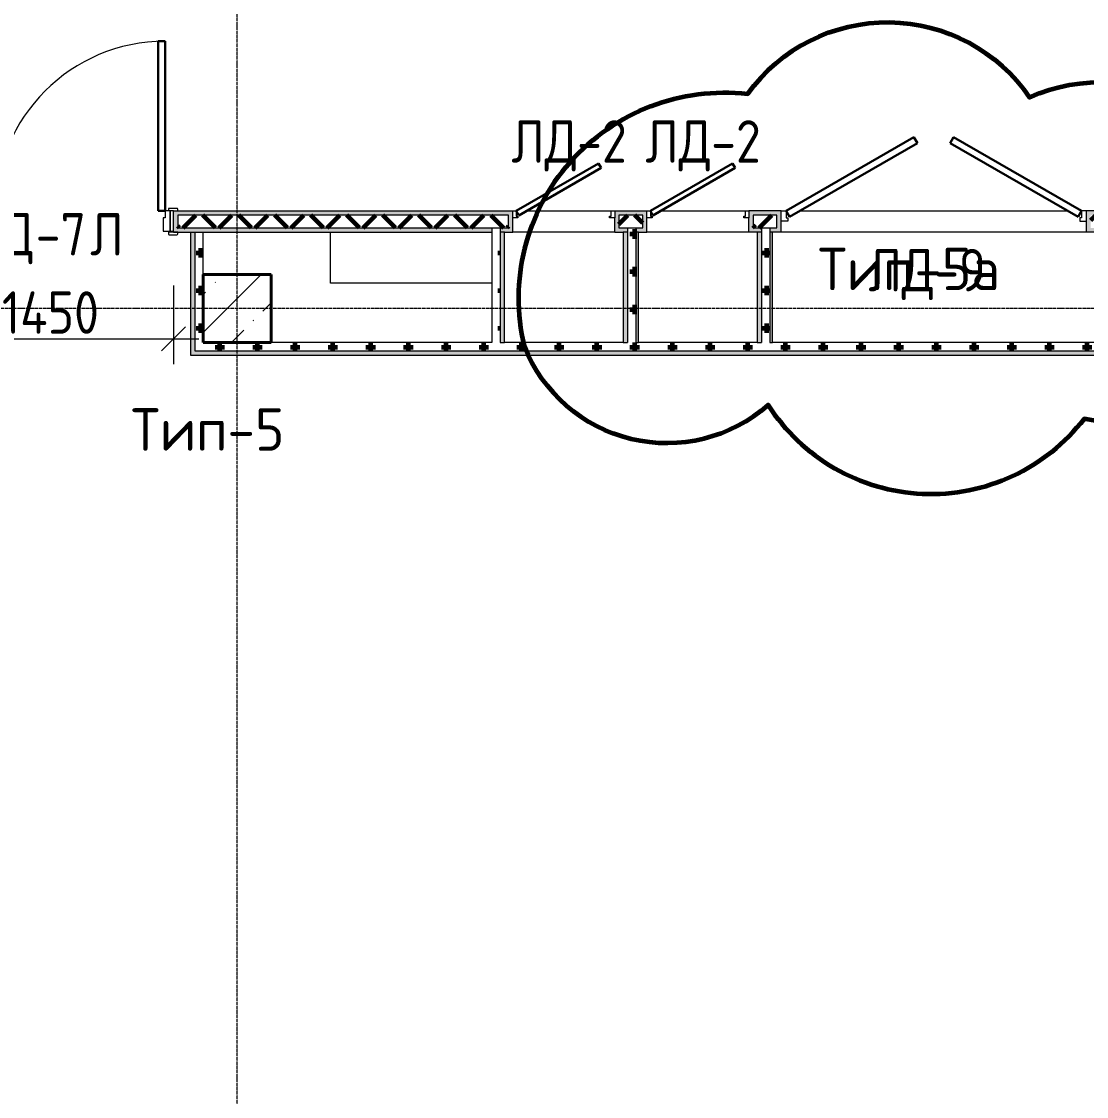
# Model space of a CAD drawing. Header units: millimetres. Extents: x -60946 to 138510, y -262288 to 24501.
# Drawn here: x 26539 to 32814, y -255952 to -249617 of the extents above; entities that cross this region are included whole.
import ezdxf

# ---------------------------------------------------------------- set-up
doc = ezdxf.new("R2010")
doc.units = ezdxf.units.MM
doc.linetypes.add('ADSK_Линия сетки', pattern=[25, 20, -2.5, 0, -2.5])
for name, color, linetype, lineweight in [('2)Тип-2', 3, 'Continuous', 60), ('2)Тип-5', 1, 'Continuous', 60), ('Двери', 7, 'Continuous', 9), ('Марки дверей', 7, 'Continuous', 20), ('Несущие колонны', 7, 'Continuous', 18), ('Оси', 7, 'Continuous', 9), ('Перекрытие', 7, 'Continuous', 18), ('Размеры', 7, 'Continuous', 9), ('Стены внутренние', 7, 'Continuous', 18), ('Стены несущие', 7, 'Continuous', 30), ('Стены отделка', 7, 'Continuous', 30), ('Стены штриховка', 7, 'Continuous', 9)]:
    doc.layers.add(name, color=color, linetype=linetype, lineweight=lineweight)
doc.styles.add('GOST Common_2', font='', dxfattribs={"width": 0.9, "height": 250})
doc.styles.add('GOST Common_4', font='', dxfattribs={"height": 250})
doc.styles.get('GOST Common_2').set_extended_font_data('GOST Common')
doc.styles.get('GOST Common_4').set_extended_font_data('GOST Common')
doc.dimstyles.new('ADSK_Основной_2_5_мм', dxfattribs={"dimscale": 304.8, "dimtxt": 251.428749, "dimasz": 0.463911, "dimexe": 0.492126, "dimexo": 0.984252, "dimgap": 0.098425, "dimtad": 1, "dimrnd": 0.01, "dimdsep": 46, "dimtxsty": 'GOST Common_2', "dimblk1": 'OBLIQUE', "dimblk2": 'OBLIQUE', "dimsah": 1, "dimcen": 0.09, "dimdle": 0.492126, "dimazin": 2, "dimtfac": 1, "dimtdec": 4, "dimtix": 1, "dimtmove": 0, "dimatfit": 3, "dimfxl": 1, "dimtvp": 1, "dimtolj": 1, "dimtzin": 0, "dimlwd": 20, "dimlwe": 20, "dimarcsym": 2})
pattern_1 = [(0, (9.36, -250313.7), (111.125, 111.125), [55.562, -166.687]), (90, (37.14, -250341.49), (-111.125, 111.125), [55.562, -166.687])]

# ---------------------------------------------------------------- blocks, each defined once
blk = doc.blocks.new('ADSK_КолоннаЖБ_Прямоугольная - 400x400 мм-1807143-Маркировочный 5-й')
at = {"layer": 'Несущие колонны', "lineweight": 40}
for p, q in [((-200, 200), (200, 200)), ((-200, -200), (-200, 200)), ((200, 200), (200, -200)), ((200, -200), (-200, -200))]:
    blk.add_line(p, q, dxfattribs=at)
blk = doc.blocks.new('Дверь двупольная медицин облиц CPL - Д-7Л 1500х2300 Дверной блок двупольный_ левая актив_створка 3-2690925-Маркировочный 5-й')
at = {"layer": 'Двери', "lineweight": 30}
for p, q in [((675, 1062.5), (635, 1062.5)), ((635, 1062.5), (635, 62.5)), ((675, 62.5), (675, 1062.5)), ((-675, 412.5), (-635, 412.5)), ((-675, 62.5), (-675, 412.5)), ((-635, 412.5), (-635, 62.5)), ((-635, 62.5), (-675, 62.5)), ((635, 62.5), (675, 62.5))]:
    blk.add_line(p, q, dxfattribs=at)
at = {"layer": 'Двери'}
for p, q in [((-750, 72.5), (-750, 62.5)), ((-700, 77.5), (-745, 77.5)), ((-695, 62.5), (-695, 72.5)), ((695, 72.5), (695, 62.5)), ((745, 77.5), (700, 77.5)), ((750, 62.5), (750, 72.5)), ((-750, 62.5), (-725, 62.5)), ((-725, 62.5), (-705, 62.5)), ((-725, -57.5), (-725, 62.5)), ((-705, 62.5), (-675, 62.5)), ((-705, -57.5), (-705, 62.5)), ((-705, 62.5), (-705, -57.5)), ((-675, 62.5), (-675, 22.5)), ((-675, 22.5), (-665, 22.5)), ((-665, 22.5), (-665, -57.5)), ((675, 22.5), (665, 22.5)), ((665, 22.5), (665, -57.5)), ((705, 62.5), (675, 62.5)), ((675, 62.5), (675, 22.5)), ((705, -57.5), (705, 62.5)), ((725, 62.5), (705, 62.5)), ((705, 62.5), (705, -57.5)), ((725, -57.5), (725, 62.5)), ((725, 62.5), (750, 62.5)), ((-695, -62.5), (-750, -62.5)), ((-750, -62.5), (-750, -72.5)), ((-705, -57.5), (-725, -57.5)), ((-665, -57.5), (-705, -57.5)), ((-695, -72.5), (-695, -62.5)), ((665, -57.5), (705, -57.5)), ((750, -62.5), (695, -62.5)), ((695, -62.5), (695, -72.5)), ((705, -57.5), (725, -57.5)), ((750, -72.5), (750, -62.5)), ((-745, -77.5), (-700, -77.5)), ((700, -77.5), (745, -77.5))]:
    blk.add_line(p, q, dxfattribs=at)
for centre, radius, start, end in [((675, 62.5), 1000, 90, 180), ((-675, 62.5), 350, 360, 90), ((-745, 72.5), 5, 90, 180), ((-700, 72.5), 5, 360, 90), ((700, 72.5), 5, 90, 180), ((745, 72.5), 5, 360, 90), ((-745, -72.5), 5, 180, 270), ((-700, -72.5), 5, 270, 0), ((700, -72.5), 5, 180, 270), ((745, -72.5), 5, 270, 360)]:
    blk.add_arc(centre, radius, start, end, dxfattribs=at)
blk = doc.blocks.new('Дверь под отделку двупольная - ЛД-9 1800х2200 Дверной блок глухой под окраску-2858955-Маркировочный 5-й')
at = {"layer": 'Двери', "lineweight": 30}
for p, q in [((-870, 62.5), (-116.6, 497.5)), ((-96.6, 462.9), (-850, 27.9)), ((-116.6, 497.5), (-96.6, 462.9)), ((116.6, 497.5), (96.6, 462.9)), ((96.6, 462.9), (850, 27.9)), ((870, 62.5), (116.6, 497.5)), ((-850, 27.9), (-870, 62.5)), ((850, 27.9), (870, 62.5))]:
    blk.add_line(p, q, dxfattribs=at)
at = {"layer": 'Двери'}
for p, q in [((-900, 62.5), (-870, 62.5)), ((-900, 2.5), (-900, 62.5)), ((-860, 2.5), (-900, 2.5)), ((-870, 62.5), (-870, 22.5)), ((-870, 22.5), (-860, 22.5)), ((-860, 22.5), (-860, 2.5)), ((870, 22.5), (860, 22.5)), ((860, 22.5), (860, 2.5)), ((860, 2.5), (900, 2.5)), ((900, 62.5), (870, 62.5)), ((870, 62.5), (870, 22.5)), ((900, 2.5), (900, 62.5))]:
    blk.add_line(p, q, dxfattribs=at)
blk = doc.blocks.new('Дверь под отделку однопольная - ЛД-2 600х2000  Дверной блок однопольный глухой под окраску левый-2859481-Маркировочный 5-й')
at = {"layer": 'Двери', "lineweight": 30}
for p, q in [((-280, 62.5), (205, 342.5)), ((205, 342.5), (220, 316.5)), ((220, 316.5), (-265, 36.5)), ((-265, 36.5), (-280, 62.5))]:
    blk.add_line(p, q, dxfattribs=at)
at = {"layer": 'Двери'}
for p, q in [((-300, 62.5), (-280, 62.5)), ((-300, 22.5), (-300, 62.5)), ((-270, 22.5), (-300, 22.5)), ((-280, 62.5), (-280, 32.5)), ((-280, 32.5), (-270, 32.5)), ((-270, 32.5), (-270, 22.5)), ((270, 32.5), (280, 32.5)), ((270, 22.5), (270, 32.5)), ((300, 22.5), (270, 22.5)), ((280, 62.5), (300, 62.5)), ((280, 32.5), (280, 62.5)), ((300, 62.5), (300, 22.5))]:
    blk.add_line(p, q, dxfattribs=at)
blk = doc.blocks.new('_Oblique')
at = {"color": 0, "linetype": 'ByBlock', "lineweight": -2}
blk.add_line((-0.5, -0.5), (0.5, 0.5), dxfattribs=at)
blk = doc.blocks.new('*D6860')
at = {"layer": 'Defpoints', "color": 0, "transparency": 16777216}
for p in [(25984.4, -250873.7), (27434.4, -250873.7), (27434.4, -251487.4)]:
    blk.add_point(p, dxfattribs=at)
at = {"layer": 'Размеры', "color": 0, "lineweight": 20, "transparency": 16777216}
for p, q in [((25984.4, -251173.7), (25984.4, -251637.4)), ((27434.4, -251173.7), (27434.4, -251637.4)), ((25834.4, -251487.4), (27584.4, -251487.4))]:
    blk.add_line(p, q, dxfattribs=at)
at = {"layer": 'Размеры', "color": 0, "lineweight": 20, "transparency": 16777216, "xscale": 141.4, "yscale": 141.4, "zscale": 141.4, "rotation": 180}
blk.add_blockref('_Oblique', (25984.4, -251487.4), dxfattribs=at)
at = {"layer": 'Размеры', "color": 0, "lineweight": 20, "transparency": 16777216, "xscale": 141.4, "yscale": 141.4, "zscale": 141.4}
blk.add_blockref('_Oblique', (27434.4, -251487.4), dxfattribs=at)
at = {"layer": 'Размеры', "color": 0, "lineweight": 9, "transparency": 16777216, "insert": (26709.4, -251332.4), "char_height": 250, "width": 726.16, "attachment_point": 5, "style": 'GOST Common_2'}
blk.add_mtext('\\A1;1450', dxfattribs=at)

msp = doc.modelspace()

# ---------------------------------------------------------------- hatches: boundary and pattern name
at = {"layer": '2)Тип-2'}
h = msp.add_hatch(color=256, dxfattribs=at)
h.paths.add_polyline_path([(20959.3615, -250758.7359), (22659.3615, -250758.7359), (22659.3615, -250733.7359), (20959.3615, -250733.7359)])
h.paths.add_polyline_path([(16009.3615, -250758.7359), (19859.3615, -250758.7359), (19859.3615, -250733.7359), (16009.3615, -250733.7359)])
h.paths.add_polyline_path([(30989.3615, -250758.7359), (30989.3615, -250733.7359), (30849.3615, -250733.7359), (30849.3615, -250758.7359)])
h.paths.add_polyline_path([(27459.3615, -250758.7359), (29409.3615, -250758.7359), (29409.3615, -250733.7359), (27459.3615, -250733.7359)])
h.paths.add_polyline_path([(25362.8402, -250758.7359), (25959.3615, -250758.7359), (25959.3615, -250733.7359), (23759.3615, -250733.7359), (23759.3615, -250758.7359), (23918.9267, -250758.7359)])
h.paths.add_polyline_path([(30199.3615, -250758.7359), (30199.3615, -250733.7359), (30059.3615, -250733.7359), (30059.3615, -250758.7359)])
h.paths.add_polyline_path([(32839.3615, -250758.7359), (34434.3615, -250758.7359), (34434.3615, -250733.7359), (32839.3615, -250733.7359)])
h.paths.add_polyline_path([(36914.1487, -250758.7359), (40134.3615, -250758.7359), (40134.3615, -250733.7359), (34509.3615, -250733.7359), (34509.3615, -250758.7359)])
h = msp.add_hatch(color=256, dxfattribs=at)
h.paths.add_polyline_path([(32889.3615, -250858.7359), (32889.3615, -250833.7359), (32839.3615, -250833.7359), (32839.3615, -250733.7359), (32814.3615, -250733.7359), (32814.3615, -250858.7359), (32864.3615, -250858.7359)])
h.paths.add_polyline_path([(25814.3615, -250858.7359), (25984.3615, -250858.7359), (25984.3615, -250733.7359), (25959.3615, -250733.7359), (25959.3615, -250833.7359), (25789.3615, -250833.7359), (25789.3615, -250858.7359)])
h.paths.add_polyline_path([(27434.3615, -250858.7359), (29309.3615, -250858.7359), (29309.3615, -250833.7359), (27459.3615, -250833.7359), (27459.3615, -250733.7359), (27434.3615, -250733.7359), (27434.3615, -250853.7359)])
h.paths.add_polyline_path([(25362.8402, -250858.7359), (25739.3615, -250858.7359), (25739.3615, -250833.7359), (23909.3615, -250833.7359), (23909.3615, -250858.7359), (23918.9267, -250858.7359)])
h.paths.add_polyline_path([(29434.3615, -250858.7359), (29434.3615, -250733.7359), (29409.3615, -250733.7359), (29409.3615, -250833.7359), (29359.3615, -250833.7359), (29359.3615, -250858.7359), (29384.3615, -250858.7359)])
h.paths.add_polyline_path([(23859.3615, -250858.7359), (23859.3615, -250833.7359), (23759.3615, -250833.7359), (23759.3615, -250733.7359), (23734.3615, -250733.7359), (23734.3615, -250858.7359), (23834.3615, -250858.7359)])
h.paths.add_polyline_path([(32954.3615, -250858.7359), (38659.3615, -250858.7359), (38659.3615, -250833.7359), (32939.3615, -250833.7359), (32939.3615, -250858.7359)])
h.paths.add_polyline_path([(16009.3615, -250858.7359), (19709.3615, -250858.7359), (19709.3615, -250833.7359), (16009.3615, -250833.7359), (16009.3615, -250853.7359)])
h.paths.add_polyline_path([(22584.3615, -250858.7359), (22684.3615, -250858.7359), (22684.3615, -250733.7359), (22659.3615, -250733.7359), (22659.3615, -250833.7359), (22559.3615, -250833.7359), (22559.3615, -250858.7359)])
h.paths.add_polyline_path([(21059.3615, -250858.7359), (21059.3615, -250833.7359), (20959.3615, -250833.7359), (20959.3615, -250733.7359), (20934.3615, -250733.7359), (20934.3615, -250858.7359), (21034.3615, -250858.7359)])
h.paths.add_polyline_path([(30034.3615, -250858.7359), (30109.3615, -250858.7359), (30109.3615, -250833.7359), (30059.3615, -250833.7359), (30059.3615, -250733.7359), (30034.3615, -250733.7359), (30034.3615, -250773.7359)])
h.paths.add_polyline_path([(30224.3615, -250858.7359), (30224.3615, -250733.7359), (30199.3615, -250733.7359), (30199.3615, -250833.7359), (30159.3615, -250833.7359), (30159.3615, -250858.7359), (30174.3615, -250858.7359)])
h.paths.add_polyline_path([(19884.3615, -250858.7359), (19884.3615, -250733.7359), (19859.3615, -250733.7359), (19859.3615, -250833.7359), (19759.3615, -250833.7359), (19759.3615, -250858.7359), (19784.3615, -250858.7359)])
h.paths.add_polyline_path([(30964.3615, -250858.7359), (31014.3615, -250858.7359), (31014.3615, -250733.7359), (30989.3615, -250733.7359), (30989.3615, -250833.7359), (30949.3615, -250833.7359), (30949.3615, -250858.7359)])
h.paths.add_polyline_path([(22475.0131, -250858.7359), (22509.3615, -250858.7359), (22509.3615, -250833.7359), (21109.3615, -250833.7359), (21109.3615, -250858.7359)])
h.paths.add_polyline_path([(30899.3615, -250858.7359), (30899.3615, -250833.7359), (30849.3615, -250833.7359), (30849.3615, -250733.7359), (30824.3615, -250733.7359), (30824.3615, -250858.7359), (30874.3615, -250858.7359)])
h.paths.add_polyline_path([(40009.3615, -250858.7359), (40034.3615, -250858.7359), (40034.3615, -250833.7359), (38709.3615, -250833.7359), (38709.3615, -250858.7359), (39801.9758, -250858.7359)])
h = msp.add_hatch(dxfattribs=at)
h.set_pattern_fill('FP_4', color=256, style=0, pattern_type=2)
h.set_pattern_definition([(45, (9.36, -250313.7), (-106.066, 106.066), []), (135, (9.36, -250313.7), (-106.066, -106.066), [])])
h.paths.add_polyline_path([(16009.3615, -250833.7359), (19859.3615, -250833.7359), (19859.3615, -250758.7359), (16009.3615, -250758.7359)])
h.paths.add_polyline_path([(39801.9758, -250833.7359), (40109.3615, -250833.7359), (40109.3615, -250758.7359), (32839.3615, -250758.7359), (32839.3615, -250833.7359), (38709.3615, -250833.7359)])
h.paths.add_polyline_path([(20959.3615, -250833.7359), (22659.3615, -250833.7359), (22659.3615, -250758.7359), (20959.3615, -250758.7359)])
h.paths.add_polyline_path([(30949.3615, -250833.7359), (30989.3615, -250833.7359), (30989.3615, -250758.7359), (30849.3615, -250758.7359), (30849.3615, -250833.7359), (30899.3615, -250833.7359)])
h.paths.add_polyline_path([(30159.3615, -250833.7359), (30199.3615, -250833.7359), (30199.3615, -250758.7359), (30059.3615, -250758.7359), (30059.3615, -250833.7359), (30109.3615, -250833.7359)])
h.paths.add_polyline_path([(29359.3615, -250833.7359), (29409.3615, -250833.7359), (29409.3615, -250758.7359), (27459.3615, -250758.7359), (27459.3615, -250833.7359), (29309.3615, -250833.7359)])
h.paths.add_polyline_path([(23909.3615, -250833.7359), (25959.3615, -250833.7359), (25959.3615, -250758.7359), (23759.3615, -250758.7359), (23759.3615, -250833.7359), (23859.3615, -250833.7359)])
at = {"layer": '2)Тип-5', "true_color": 0xd50000}
for points in [[(27559.3615, -251583.7359), (27559.3615, -250859.7359), (27534.3615, -250859.7359), (27534.3615, -251583.7359)], [(29384.3615, -251508.7359), (29384.3615, -250858.7359), (29359.3615, -250858.7359), (29359.3615, -251508.7359)], [(30084.3615, -251508.7359), (30109.3615, -251508.7359), (30109.3615, -250858.7359), (30084.3615, -250858.7359), (30084.3615, -251040.207)], [(30159.3615, -251508.7359), (30174.3615, -251508.7359), (30174.3615, -250858.7359), (30159.3615, -250858.7359), (30159.3615, -251040.207)], [(30874.3615, -251508.7359), (30899.3615, -251508.7359), (30899.3615, -250858.7359), (30874.3615, -250858.7359), (30874.3615, -251040.207)], [(30949.3615, -251508.7359), (30964.3615, -251508.7359), (30964.3615, -250858.7359), (30949.3615, -250858.7359), (30949.3615, -251040.207)], [(27559.3615, -251583.7359), (29209.3615, -251583.7359), (29209.3615, -251558.7359), (27559.3615, -251558.7359)], [(29209.3615, -251583.7359), (40009.3615, -251583.7359), (40009.3615, -251558.7359), (29209.3615, -251558.7359)]]:
    msp.add_hatch(color=12, dxfattribs=at).paths.add_polyline_path(points)
h = msp.add_hatch(dxfattribs=at)
h.set_pattern_fill('FP_8', color=12, style=0, pattern_type=2)
h.set_pattern_definition(pattern_1)
h.paths.add_polyline_path([(27609.3615, -251558.7359), (27609.3615, -250859.7359), (27559.3615, -250859.7359), (27559.3615, -251558.7359)])
h = msp.add_hatch(dxfattribs=at)
h.set_pattern_fill('FP_8', color=12, style=0, pattern_type=2)
h.set_pattern_definition(pattern_1)
h.paths.add_polyline_path([(29359.3615, -251508.7359), (29359.3615, -250833.7359), (29309.3615, -250833.7359), (29309.3615, -251508.7359)])
h = msp.add_hatch(dxfattribs=at)
h.set_pattern_fill('FP_8', color=12, style=0, pattern_type=2)
h.set_pattern_definition(pattern_1)
h.paths.add_polyline_path([(30159.3615, -251508.7359), (30159.3615, -250833.7359), (30109.3615, -250833.7359), (30109.3615, -251508.7359)])
h = msp.add_hatch(dxfattribs=at)
h.set_pattern_fill('FP_8', color=12, style=0, pattern_type=2)
h.set_pattern_definition(pattern_1)
h.paths.add_polyline_path([(30899.3615, -251508.7359), (30949.3615, -251508.7359), (30949.3615, -250833.7359), (30899.3615, -250833.7359), (30899.3615, -251040.207)])
h = msp.add_hatch(dxfattribs=at)
h.set_pattern_fill('FP_8', color=12, style=0, pattern_type=2)
h.set_pattern_definition(pattern_1)
h.paths.add_polyline_path([(28250.6673, -251558.7359), (29209.3615, -251558.7359), (29209.3615, -251508.7359), (27609.3615, -251508.7359), (27609.3615, -251558.7359)])
h = msp.add_hatch(dxfattribs=at)
h.set_pattern_fill('FP_8', color=12, style=0, pattern_type=2)
h.set_pattern_definition(pattern_1)
h.paths.add_polyline_path([(29209.3615, -251558.7359), (40034.3615, -251558.7359), (40034.3615, -251508.7359), (29209.3615, -251508.7359)])
at = {"layer": 'Несущие колонны', "lineweight": 9}
h = msp.add_hatch(dxfattribs=at)
h.set_pattern_fill('FP_1', color=256, style=0, pattern_type=2)
h.set_pattern_definition([(45, (9.36, -250313.7), (-224.5064, 224.5064), []), (45, (233.87, -250313.7), (-224.5064, 224.5064), [396.875, -79.375, 3.353, -76.022])])
h.paths.add_polyline_path([(27609.3615, -251508.7359), (28009.3615, -251508.7359), (28009.3615, -251108.7359), (27609.3615, -251108.7359)])

# ---------------------------------------------------------------- linework, layer by layer
at = {"layer": '2)Тип-5', "color": 1}
msp.add_lwpolyline([(29502.4415, -251530.8725, -0.52056705), (30817.7953, -250043.7056, -0.52056705), (32479.1007, -250064.2195, -0.52056705), (33917.0179, -250923.2654, -0.52056705), (32799.9178, -251958.6386, -0.52056705), (30939.172, -251876.9905, -0.52056705)], format="xyb", close=True, dxfattribs=at)
at = {"layer": 'Несущие колонны', "lineweight": 9}
for p, q in [((28009.3615, -251108.7359), (27609.3615, -251108.7359)), ((27609.3615, -251108.7359), (27609.3615, -251508.7359)), ((28009.3615, -251508.7359), (28009.3615, -251108.7359)), ((27609.3615, -251508.7359), (28009.3615, -251508.7359))]:
    msp.add_line(p, q, dxfattribs=at)
at = {"layer": 'Оси', "color": 253, "linetype": 'ADSK_Линия сетки', "lineweight": 5, "true_color": 0xaaaaaa}
for p, q in [((27809.3615, -261287.5872), (27809.3615, -240286.2598)), ((62528.5982, -251308.7359), (-25230.7352, -251308.7359))]:
    msp.add_line(p, q, dxfattribs=at)
at = {"layer": 'Перекрытие'}
for p, q in [((28359.3615, -251158.7359), (28359.3615, -250858.7359)), ((29309.3615, -251158.7359), (28359.3615, -251158.7359))]:
    msp.add_line(p, q, dxfattribs=at)
at = {"layer": 'Стены внутренние', "lineweight": 5}
for p, q in [((29514.3615, -250733.7359), (30014.3615, -250733.7359)), ((30304.3615, -250733.7359), (30804.3615, -250733.7359)), ((31124.3615, -250733.7359), (32704.3615, -250733.7359)), ((30034.3615, -250858.7359), (29434.3615, -250858.7359)), ((30824.3615, -250858.7359), (30224.3615, -250858.7359)), ((32814.3615, -250858.7359), (31014.3615, -250858.7359))]:
    msp.add_line(p, q, dxfattribs=at)
at = {"layer": 'Стены несущие', "lineweight": 9}
for p, q in [((27434.3615, -250733.7359), (29434.3615, -250733.7359)), ((30034.3615, -250733.7359), (30224.3615, -250733.7359)), ((31014.3615, -250733.7359), (30824.3615, -250733.7359)), ((34409.3615, -250733.7359), (32814.3615, -250733.7359)), ((29434.3615, -250858.7359), (29434.3615, -250773.7359)), ((30034.3615, -250858.7359), (30034.3615, -250773.7359)), ((30224.3615, -250858.7359), (30224.3615, -250773.7359)), ((30824.3615, -250858.7359), (30824.3615, -250773.7359)), ((31014.3615, -250858.7359), (31014.3615, -250793.7359)), ((32814.3615, -250858.7359), (32814.3615, -250793.7359)), ((27434.3615, -250858.7359), (27434.3615, -250853.7359)), ((27434.3615, -250858.7359), (29309.3615, -250858.7359)), ((27609.3615, -250859.7359), (27559.3615, -250859.7359)), ((27609.3615, -251508.7359), (27609.3615, -250859.7359)), ((29309.3615, -250858.7359), (29309.3615, -251508.7359)), ((29384.3615, -250858.7359), (29434.3615, -250858.7359)), ((30034.3615, -250858.7359), (30084.3615, -250858.7359)), ((30174.3615, -250858.7359), (30224.3615, -250858.7359)), ((30174.3615, -251508.7359), (30174.3615, -250858.7359)), ((30874.3615, -250858.7359), (30824.3615, -250858.7359)), ((31014.3615, -250858.7359), (30964.3615, -250858.7359)), ((30964.3615, -251508.7359), (30964.3615, -250858.7359)), ((32864.3615, -250858.7359), (32814.3615, -250858.7359)), ((29309.3615, -251508.7359), (27609.3615, -251508.7359)), ((30084.3615, -251508.7359), (29384.3615, -251508.7359)), ((30874.3615, -251508.7359), (30174.3615, -251508.7359)), ((32864.3615, -251508.7359), (30964.3615, -251508.7359))]:
    msp.add_line(p, q, dxfattribs=at)
at = {"layer": 'Стены отделка', "lineweight": 9}
for p, q in [((27559.3615, -250859.7359), (27534.3615, -250859.7359)), ((27534.3615, -250859.7359), (27534.3615, -251583.7359)), ((29384.3615, -251508.7359), (29384.3615, -250858.7359)), ((30084.3615, -250858.7359), (30084.3615, -251508.7359)), ((30874.3615, -250858.7359), (30874.3615, -251508.7359)), ((27534.3615, -251583.7359), (40009.3615, -251583.7359))]:
    msp.add_line(p, q, dxfattribs=at)
at = {"layer": 'Стены штриховка', "lineweight": 9}
for p, q in [((29409.3615, -250758.7359), (27459.3615, -250758.7359)), ((27459.3615, -250758.7359), (27459.3615, -250833.7359)), ((29409.3615, -250833.7359), (29409.3615, -250758.7359)), ((30199.3615, -250758.7359), (30059.3615, -250758.7359)), ((30059.3615, -250758.7359), (30059.3615, -250833.7359)), ((30199.3615, -250833.7359), (30199.3615, -250758.7359)), ((30989.3615, -250758.7359), (30849.3615, -250758.7359)), ((30849.3615, -250758.7359), (30849.3615, -250833.7359)), ((30989.3615, -250833.7359), (30989.3615, -250758.7359)), ((27459.3615, -250833.7359), (29409.3615, -250833.7359)), ((27559.3615, -250859.7359), (27559.3615, -251558.7359)), ((29309.3615, -250833.7359), (29309.3615, -250858.7359)), ((29359.3615, -250833.7359), (29359.3615, -251508.7359)), ((29384.3615, -250858.7359), (29359.3615, -250858.7359)), ((30059.3615, -250833.7359), (30199.3615, -250833.7359)), ((30109.3615, -250858.7359), (30084.3615, -250858.7359)), ((30109.3615, -250833.7359), (30109.3615, -251508.7359)), ((30159.3615, -250833.7359), (30159.3615, -251508.7359)), ((30174.3615, -250858.7359), (30159.3615, -250858.7359)), ((30849.3615, -250833.7359), (30989.3615, -250833.7359)), ((30899.3615, -250858.7359), (30874.3615, -250858.7359)), ((30899.3615, -250833.7359), (30899.3615, -251508.7359)), ((30949.3615, -250833.7359), (30949.3615, -251508.7359)), ((30964.3615, -250858.7359), (30949.3615, -250858.7359)), ((27559.3615, -251558.7359), (40034.3615, -251558.7359)), ((29359.3615, -251508.7359), (29384.3615, -251508.7359)), ((30084.3615, -251508.7359), (30109.3615, -251508.7359)), ((30159.3615, -251508.7359), (30174.3615, -251508.7359)), ((30874.3615, -251508.7359), (30899.3615, -251508.7359)), ((30949.3615, -251508.7359), (30964.3615, -251508.7359))]:
    msp.add_line(p, q, dxfattribs=at)

# ---------------------------------------------------------------- block references
at = {"layer": 'Двери'}
msp.add_blockref('Дверь двупольная медицин облиц CPL - Д-7Л 1500х2300 Дверной блок двупольный_ левая актив_створка 3-2690925-Маркировочный 5-й', (26709.3615, -250796.2359), dxfattribs=at)
at = {"layer": 'Двери', "color": 8, "true_color": 0x7f7f7f}
for name, p in [('Дверь под отделку двупольная - ЛД-9 1800х2200 Дверной блок глухой под окраску-2858955-Маркировочный 5-й', (31914.3615, -250796.2359)), ('Дверь под отделку однопольная - ЛД-2 600х2000  Дверной блок однопольный глухой под окраску левый-2859481-Маркировочный 5-й', (29734.3615, -250796.2359)), ('Дверь под отделку однопольная - ЛД-2 600х2000  Дверной блок однопольный глухой под окраску левый-2859481-Маркировочный 5-й', (30524.3615, -250796.2359))]:
    msp.add_blockref(name, p, dxfattribs=at)
at = {"layer": 'Несущие колонны', "lineweight": 40, "rotation": 89.9999999999999}
msp.add_blockref('ADSK_КолоннаЖБ_Прямоугольная - 400x400 мм-1807143-Маркировочный 5-й', (27809.3615, -251308.7359), dxfattribs=at)

# ---------------------------------------------------------------- texts
at = {"layer": '2)Тип-5', "color": 116, "lineweight": 30, "true_color": 0x008040, "char_height": 250, "width": 798.450928, "attachment_point": 1, "style": 'GOST Common_4'}
for s, insert in [('Тип-5а', (31232.4264, -250950.0842)), ('Тип-5', (27184.3685, -251896.642))]:
    msp.add_mtext(s, dxfattribs=dict(at, insert=insert))
at = {"layer": 'Марки дверей', "lineweight": 5, "char_height": 250, "attachment_point": 1, "style": 'GOST Common_2'}
for s, insert, width in [('ЛД', (29425.5912, -250199.2853), 468.987187), ('-2', (29812.5444, -250199.2853), 389.620125), ('ЛД', (30215.5912, -250199.2853), 468.987187), ('-2', (30602.5444, -250199.2853), 389.620125), ('-7', (26622.5887, -250746.0164), 389.620125), ('\\fGOST Common|b0|i0|c204|p34|;\\W.9;Д', (26420.1824, -250746.0164), 245.316375), ('\\fGOST Common|b0|i0|c204|p34|;\\W.9;Л', (26944.0574, -250746.0164), 223.670812), ('ЛД', (31530.1912, -250957.4387), 468.987187), ('-9', (31917.1444, -250957.4387), 389.620125)]:
    msp.add_mtext(s, dxfattribs=dict(at, insert=insert, width=width))

# ---------------------------------------------------------------- dimensions: what is measured, and where the dimension line sits
at = {"layer": 'Размеры', "lineweight": 9}
dim = msp.add_linear_dim(base=(27434.3615, -251487.3866), p1=(25984.3615, -250873.7359), p2=(27434.3615, -250873.7359), dimstyle='ADSK_Основной_2_5_мм', override={"dimpost": '<>', "dimfxl": 1450}, dxfattribs=at)
dim.commit()
dim.dimension.update_dxf_attribs({"geometry": '*D6860', "text_midpoint": (26709.3615, -251332.3866)})

doc.saveas('drawing.dxf')
